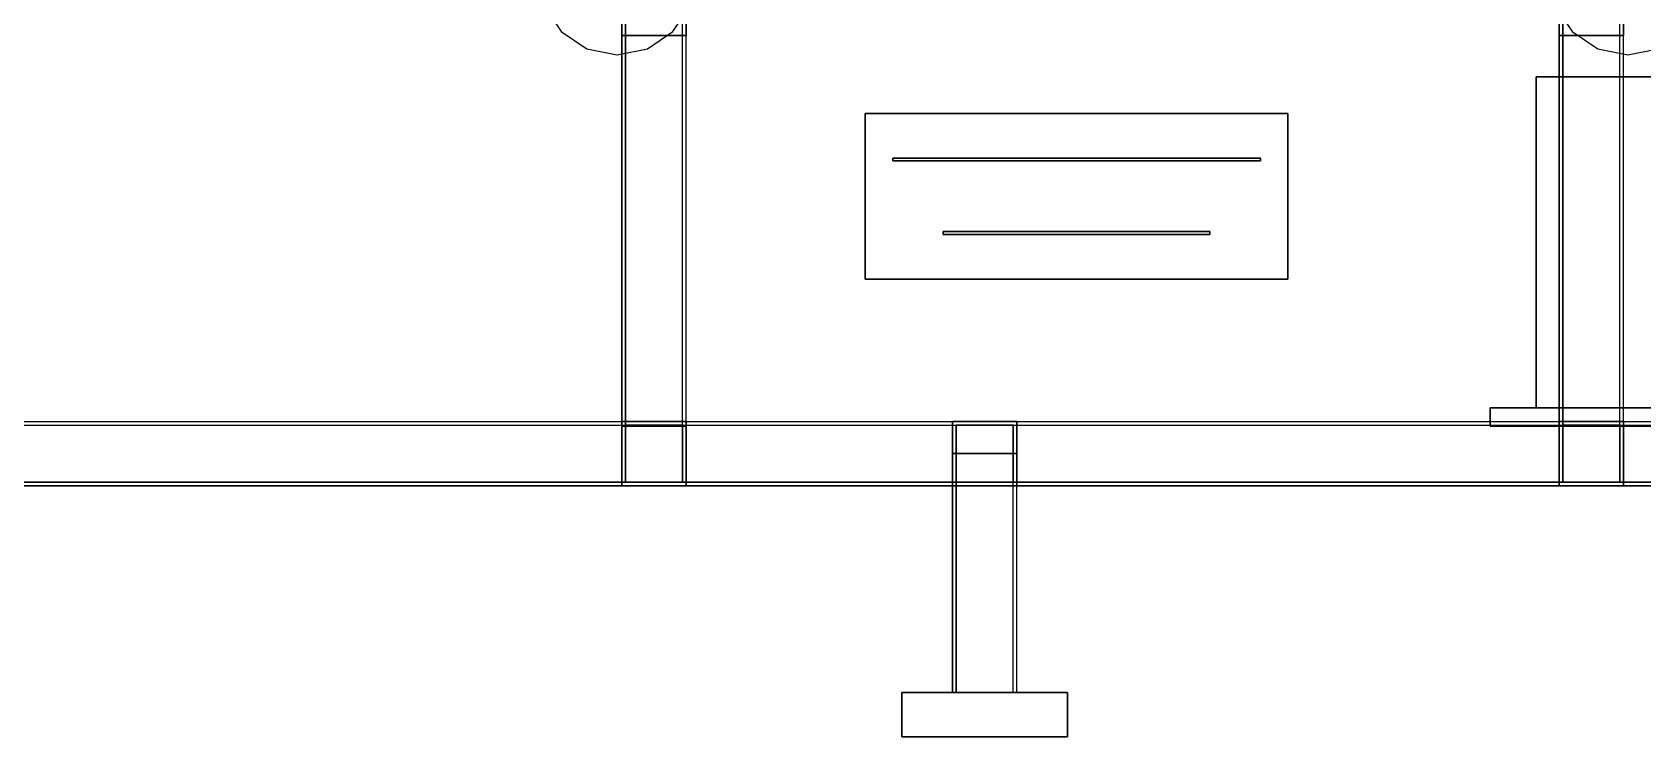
# Model space of a CAD drawing. Header units: millimetres. Extents: x -780 to 1354, y 6 to 1155.
# Drawn here: x -318 to 558, y 6 to 389 of the extents above; entities that cross this region are included whole.
import ezdxf

# ---------------------------------------------------------------- set-up
doc = ezdxf.new("R2010")
doc.units = ezdxf.units.MM
for name, color, linetype in [('B01', 7, 'Continuous'), ('B02', 7, 'Continuous'), ('B11', 7, 'Continuous'), ('B210', 7, 'Continuous'), ('B211', 7, 'Continuous'), ('B310', 7, 'Continuous'), ('B311', 7, 'Continuous'), ('B400', 7, 'Continuous'), ('B401', 7, 'Continuous'), ('B410', 7, 'Continuous'), ('B411', 7, 'Continuous'), ('B50', 7, 'Continuous'), ('B51', 7, 'Continuous'), ('B61', 7, 'Continuous'), ('B62', 7, 'Continuous'), ('E09', 7, 'Continuous'), ('E10', 7, 'Continuous'), ('E12', 7, 'Continuous'), ('E13', 7, 'Continuous'), ('E14', 7, 'Continuous'), ('H000', 7, 'Continuous'), ('H001', 7, 'Continuous'), ('H010', 7, 'Continuous'), ('H011', 7, 'Continuous')]:
    doc.layers.add(name, color=color, linetype=linetype)

msp = doc.modelspace()

# ---------------------------------------------------------------- linework, layer by layer
at = {"layer": 'B01'}
for points in [[(-780, 177.5), (1280, 177.5)], [(-780, 177.5), (1280, 177.5)], [(-780, 175.5), (1280, 175.5)], [(-780, 175.5), (1280, 175.5)], [(-780, 144.5), (1280, 144.5)], [(1280, 144.5), (-780, 144.5)], [(1280, 142.5), (-780, 142.5)], [(-780, 142.5), (1280, 142.5)]]:
    msp.add_lwpolyline(points, dxfattribs=at)
at = {"layer": 'B02'}
for points in [[(-780, 177.5), (1280, 177.5)], [(-780, 177.5), (1280, 177.5)], [(-780, 175.5), (1280, 175.5)], [(-780, 175.5), (1280, 175.5)], [(-780, 144.5), (1280, 144.5)], [(1280, 144.5), (-780, 144.5)], [(1280, 142.5), (-780, 142.5)], [(-780, 142.5), (1280, 142.5)]]:
    msp.add_lwpolyline(points, dxfattribs=at)
at = {"layer": 'B11'}
for points in [[(182.5, 177.5), (182.5, 177.5)], [(182.5, 142.5), (182.5, 177.5)], [(182.5, 177.5), (182.5, 142.5)], [(182.5, 177.5), (217.5, 177.5)], [(217.5, 177.5), (182.5, 177.5)], [(184.5, 175.5), (184.5, 175.5)], [(215.5, 175.5), (184.5, 175.5)], [(184.5, 175.5), (215.5, 175.5)], [(184.5, 175.5), (184.5, 144.5)], [(184.5, 144.5), (184.5, 175.5)], [(215.5, 175.5), (215.5, 175.5)], [(215.5, 144.5), (215.5, 175.5)], [(215.5, 175.5), (215.5, 144.5)], [(217.5, 177.5), (217.5, 177.5)], [(217.5, 177.5), (217.5, 142.5)], [(217.5, 142.5), (217.5, 177.5)], [(182.5, 142.5), (182.5, 142.5)], [(217.5, 142.5), (182.5, 142.5)], [(182.5, 142.5), (217.5, 142.5)], [(184.5, 144.5), (184.5, 144.5)], [(184.5, 144.5), (215.5, 144.5)], [(215.5, 144.5), (184.5, 144.5)], [(215.5, 144.5), (215.5, 144.5)], [(217.5, 142.5), (217.5, 142.5)]]:
    msp.add_lwpolyline(points, dxfattribs=at)
at = {"layer": 'B210'}
for points in [[(182.5, 160), (182.5, 30)], [(217.5, 160), (182.5, 160)], [(182.5, 30), (182.5, 160)], [(182.5, 160), (217.5, 160)], [(182.5, 160), (182.5, 160)], [(184.5, 30), (184.5, 160)], [(184.5, 160), (184.5, 30)], [(184.5, 160), (184.5, 160)], [(215.5, 160), (184.5, 160)], [(184.5, 160), (215.5, 160)], [(215.5, 30), (215.5, 160)], [(215.5, 30), (215.5, 160)], [(215.5, 160), (215.5, 160)], [(217.5, 30), (217.5, 160)], [(217.5, 30), (217.5, 160)], [(217.5, 160), (217.5, 160)], [(182.5, 30), (217.5, 30)], [(217.5, 30), (182.5, 30)], [(182.5, 30), (182.5, 30)], [(184.5, 30), (184.5, 30)], [(184.5, 30), (215.5, 30)], [(215.5, 30), (184.5, 30)], [(215.5, 30), (215.5, 30)], [(217.5, 30), (217.5, 30)]]:
    msp.add_lwpolyline(points, dxfattribs=at)
at = {"layer": 'B211'}
for points in [[(182.5, 160), (182.5, 30)], [(217.5, 160), (182.5, 160)], [(182.5, 30), (182.5, 160)], [(182.5, 160), (217.5, 160)], [(182.5, 160), (182.5, 160)], [(184.5, 30), (184.5, 160)], [(184.5, 160), (184.5, 30)], [(184.5, 160), (184.5, 160)], [(215.5, 160), (184.5, 160)], [(184.5, 160), (215.5, 160)], [(215.5, 30), (215.5, 160)], [(215.5, 30), (215.5, 160)], [(215.5, 160), (215.5, 160)], [(217.5, 30), (217.5, 160)], [(217.5, 30), (217.5, 160)], [(217.5, 160), (217.5, 160)], [(182.5, 30), (217.5, 30)], [(217.5, 30), (182.5, 30)], [(182.5, 30), (182.5, 30)], [(184.5, 30), (184.5, 30)], [(184.5, 30), (215.5, 30)], [(215.5, 30), (184.5, 30)], [(215.5, 30), (215.5, 30)], [(217.5, 30), (217.5, 30)]]:
    msp.add_lwpolyline(points, dxfattribs=at)
at = {"layer": 'B310'}
for points in [[(155, 6), (155, 30)], [(155, 30), (155, 30)], [(155, 30), (155, 6)], [(245, 30), (155, 30)], [(155, 30), (245, 30)], [(245, 30), (245, 6)], [(245, 30), (245, 30)], [(245, 6), (245, 30)], [(155, 6), (155, 6)], [(155, 6), (245, 6)], [(245, 6), (155, 6)], [(245, 6), (245, 6)]]:
    msp.add_lwpolyline(points, dxfattribs=at)
at = {"layer": 'B311'}
for points in [[(155, 6), (155, 30)], [(155, 30), (155, 30)], [(155, 30), (155, 6)], [(245, 30), (155, 30)], [(155, 30), (245, 30)], [(245, 30), (245, 6)], [(245, 30), (245, 30)], [(245, 6), (245, 30)], [(155, 6), (155, 6)], [(155, 6), (245, 6)], [(245, 6), (155, 6)], [(245, 6), (245, 6)]]:
    msp.add_lwpolyline(points, dxfattribs=at)
at = {"layer": 'B400'}
for points in [[(2.5, 405), (2.5, 175)], [(2.5, 175), (2.5, 405)], [(4.5, 175), (4.5, 405)], [(4.5, 405), (4.5, 175)], [(35.5, 175), (35.5, 405)], [(35.5, 175), (35.5, 405)], [(37.5, 175), (37.5, 405)], [(37.5, 175), (37.5, 405)], [(2.5, 175), (37.5, 175)], [(37.5, 175), (2.5, 175)], [(2.5, 175), (2.5, 175)], [(4.5, 175), (4.5, 175)], [(4.5, 175), (35.5, 175)], [(35.5, 175), (4.5, 175)], [(35.5, 175), (35.5, 175)], [(37.5, 175), (37.5, 175)]]:
    msp.add_lwpolyline(points, dxfattribs=at)
at = {"layer": 'B401'}
for points in [[(2.5, 405), (2.5, 175)], [(2.5, 175), (2.5, 405)], [(4.5, 175), (4.5, 405)], [(4.5, 405), (4.5, 175)], [(35.5, 175), (35.5, 405)], [(35.5, 175), (35.5, 405)], [(37.5, 175), (37.5, 405)], [(37.5, 175), (37.5, 405)], [(2.5, 175), (37.5, 175)], [(37.5, 175), (2.5, 175)], [(2.5, 175), (2.5, 175)], [(4.5, 175), (4.5, 175)], [(4.5, 175), (35.5, 175)], [(35.5, 175), (4.5, 175)], [(35.5, 175), (35.5, 175)], [(37.5, 175), (37.5, 175)]]:
    msp.add_lwpolyline(points, dxfattribs=at)
at = {"layer": 'B410'}
for points in [[(512.5, 405), (512.5, 175)], [(512.5, 175), (512.5, 405)], [(514.5, 175), (514.5, 405)], [(514.5, 405), (514.5, 175)], [(545.5, 175), (545.5, 405)], [(545.5, 175), (545.5, 405)], [(547.5, 175), (547.5, 405)], [(547.5, 175), (547.5, 405)], [(512.5, 175), (547.5, 175)], [(547.5, 175), (512.5, 175)], [(512.5, 175), (512.5, 175)], [(514.5, 175), (514.5, 175)], [(514.5, 175), (545.5, 175)], [(545.5, 175), (514.5, 175)], [(545.5, 175), (545.5, 175)], [(547.5, 175), (547.5, 175)]]:
    msp.add_lwpolyline(points, dxfattribs=at)
at = {"layer": 'B411'}
for points in [[(512.5, 405), (512.5, 175)], [(512.5, 175), (512.5, 405)], [(514.5, 175), (514.5, 405)], [(514.5, 405), (514.5, 175)], [(545.5, 175), (545.5, 405)], [(545.5, 175), (545.5, 405)], [(547.5, 175), (547.5, 405)], [(547.5, 175), (547.5, 405)], [(512.5, 175), (547.5, 175)], [(547.5, 175), (512.5, 175)], [(512.5, 175), (512.5, 175)], [(514.5, 175), (514.5, 175)], [(514.5, 175), (545.5, 175)], [(545.5, 175), (514.5, 175)], [(545.5, 175), (545.5, 175)], [(547.5, 175), (547.5, 175)]]:
    msp.add_lwpolyline(points, dxfattribs=at)
at = {"layer": 'B50'}
for points in [[(2.5, 387.5), (2.5, 422.5)], [(2.5, 422.5), (2.5, 387.5)], [(37.5, 422.5), (37.5, 387.5)], [(37.5, 387.5), (37.5, 422.5)], [(2.5, 387.5), (2.5, 387.5)], [(37.5, 387.5), (2.5, 387.5)], [(2.5, 387.5), (37.5, 387.5)], [(37.5, 387.5), (37.5, 387.5)]]:
    msp.add_lwpolyline(points, dxfattribs=at)
at = {"layer": 'B51'}
for points in [[(512.5, 387.5), (512.5, 422.5)], [(512.5, 422.5), (512.5, 387.5)], [(547.5, 422.5), (547.5, 387.5)], [(547.5, 387.5), (547.5, 422.5)], [(512.5, 387.5), (512.5, 387.5)], [(547.5, 387.5), (512.5, 387.5)], [(512.5, 387.5), (547.5, 387.5)], [(547.5, 387.5), (547.5, 387.5)]]:
    msp.add_lwpolyline(points, dxfattribs=at)
at = {"layer": 'B61'}
for points in [[(2.5, 177.5), (2.5, 177.5)], [(2.5, 142.5), (2.5, 177.5)], [(2.5, 177.5), (2.5, 142.5)], [(2.5, 177.5), (37.5, 177.5)], [(37.5, 177.5), (2.5, 177.5)], [(4.5, 175.5), (4.5, 175.5)], [(35.5, 175.5), (4.5, 175.5)], [(4.5, 175.5), (35.5, 175.5)], [(4.5, 175.5), (4.5, 144.5)], [(4.5, 144.5), (4.5, 175.5)], [(35.5, 175.5), (35.5, 175.5)], [(35.5, 144.5), (35.5, 175.5)], [(35.5, 175.5), (35.5, 144.5)], [(37.5, 177.5), (37.5, 177.5)], [(37.5, 177.5), (37.5, 142.5)], [(37.5, 142.5), (37.5, 177.5)], [(2.5, 142.5), (2.5, 142.5)], [(37.5, 142.5), (2.5, 142.5)], [(2.5, 142.5), (37.5, 142.5)], [(4.5, 144.5), (4.5, 144.5)], [(4.5, 144.5), (35.5, 144.5)], [(35.5, 144.5), (4.5, 144.5)], [(35.5, 144.5), (35.5, 144.5)], [(37.5, 142.5), (37.5, 142.5)]]:
    msp.add_lwpolyline(points, dxfattribs=at)
at = {"layer": 'B62'}
for points in [[(512.5, 177.5), (512.5, 177.5)], [(512.5, 142.5), (512.5, 177.5)], [(512.5, 177.5), (512.5, 142.5)], [(512.5, 177.5), (547.5, 177.5)], [(547.5, 177.5), (512.5, 177.5)], [(514.5, 175.5), (514.5, 175.5)], [(545.5, 175.5), (514.5, 175.5)], [(514.5, 175.5), (545.5, 175.5)], [(514.5, 175.5), (514.5, 144.5)], [(514.5, 144.5), (514.5, 175.5)], [(545.5, 175.5), (545.5, 175.5)], [(545.5, 144.5), (545.5, 175.5)], [(545.5, 175.5), (545.5, 144.5)], [(547.5, 177.5), (547.5, 177.5)], [(547.5, 177.5), (547.5, 142.5)], [(547.5, 142.5), (547.5, 177.5)], [(512.5, 142.5), (512.5, 142.5)], [(547.5, 142.5), (512.5, 142.5)], [(512.5, 142.5), (547.5, 142.5)], [(514.5, 144.5), (514.5, 144.5)], [(514.5, 144.5), (545.5, 144.5)], [(545.5, 144.5), (514.5, 144.5)], [(545.5, 144.5), (545.5, 144.5)], [(547.5, 142.5), (547.5, 142.5)]]:
    msp.add_lwpolyline(points, dxfattribs=at)
at = {"layer": 'E09'}
for points in [[(475, 175), (475, 185)], [(475, 185), (475, 185)], [(475, 185), (475, 175)], [(825, 185), (475, 185)], [(475, 185), (825, 185)], [(475, 175), (475, 175)], [(475, 175), (825, 175)], [(825, 175), (475, 175)]]:
    msp.add_lwpolyline(points, dxfattribs=at)
at = {"layer": 'E10'}
for points in [[(500, 185), (500, 365)], [(500, 365), (500, 365)], [(500, 365), (500, 185)], [(800, 365), (500, 365)], [(500, 365), (800, 365)], [(500, 185), (500, 185)], [(500, 185), (800, 185)], [(800, 185), (500, 185)]]:
    msp.add_lwpolyline(points, dxfattribs=at)
at = {"layer": 'E12'}
for points in [[(135, 255), (135, 345)], [(135, 345), (135, 345)], [(135, 345), (135, 255)], [(365, 345), (135, 345)], [(135, 345), (365, 345)], [(365, 345), (365, 255)], [(365, 345), (365, 345)], [(365, 255), (365, 345)], [(135, 255), (135, 255)], [(135, 255), (365, 255)], [(365, 255), (135, 255)], [(365, 255), (365, 255)]]:
    msp.add_lwpolyline(points, dxfattribs=at)
at = {"layer": 'E13'}
for points in [[(150, 319.2), (150, 320.8)], [(150, 320.8), (150, 320.8)], [(150, 320.8), (150, 319.2)], [(350, 320.8), (150, 320.8)], [(150, 320.8), (350, 320.8)], [(150, 319.2), (150, 319.2)], [(150, 319.2), (350, 319.2)], [(350, 319.2), (150, 319.2)], [(350, 320.8), (350, 319.2)], [(350, 320.8), (350, 320.8)], [(350, 319.2), (350, 320.8)], [(350, 319.2), (350, 319.2)]]:
    msp.add_lwpolyline(points, dxfattribs=at)
at = {"layer": 'E14'}
for points in [[(177.5, 279.2), (177.5, 280.8)], [(177.5, 280.8), (177.5, 280.8)], [(177.5, 280.8), (177.5, 279.2)], [(322.5, 280.8), (177.5, 280.8)], [(177.5, 280.8), (322.5, 280.8)], [(322.5, 280.8), (322.5, 279.2)], [(322.5, 280.8), (322.5, 280.8)], [(322.5, 279.2), (322.5, 280.8)], [(177.5, 279.2), (177.5, 279.2)], [(177.5, 279.2), (322.5, 279.2)], [(322.5, 279.2), (177.5, 279.2)], [(322.5, 279.2), (322.5, 279.2)]]:
    msp.add_lwpolyline(points, dxfattribs=at)
at = {"layer": 'H000'}
msp.add_lwpolyline([(43, 420), (39.73, 436.46), (30.41, 450.41), (16.46, 459.73), (0, 463), (-16.46, 459.73), (-30.41, 450.41), (-39.73, 436.46), (-43, 420), (-39.73, 403.54), (-30.41, 389.59), (-16.46, 380.27), (0, 377), (16.46, 380.27), (30.41, 389.59), (39.73, 403.54)], dxfattribs=at)
msp.add_lwpolyline([(43, 420), (39.73, 436.46), (30.41, 450.41), (16.46, 459.73), (0, 463), (-16.46, 459.73), (-30.41, 450.41), (-39.73, 436.46), (-43, 420), (-39.73, 403.54), (-30.41, 389.59), (-16.46, 380.27), (0, 377), (16.46, 380.27), (30.41, 389.59), (39.73, 403.54)], dxfattribs=at)
at = {"layer": 'H001'}
msp.add_lwpolyline([(43, 420), (39.73, 436.46), (30.41, 450.41), (16.46, 459.73), (0, 463), (-16.46, 459.73), (-30.41, 450.41), (-39.73, 436.46), (-43, 420), (-39.73, 403.54), (-30.41, 389.59), (-16.46, 380.27), (0, 377), (16.46, 380.27), (30.41, 389.59), (39.73, 403.54)], dxfattribs=at)
msp.add_lwpolyline([(43, 420), (39.73, 436.46), (30.41, 450.41), (16.46, 459.73), (0, 463), (-16.46, 459.73), (-30.41, 450.41), (-39.73, 436.46), (-43, 420), (-39.73, 403.54), (-30.41, 389.59), (-16.46, 380.27), (0, 377), (16.46, 380.27), (30.41, 389.59), (39.73, 403.54)], dxfattribs=at)
at = {"layer": 'H010'}
msp.add_lwpolyline([(593, 420), (589.73, 436.46), (580.41, 450.41), (566.46, 459.73), (550, 463), (533.54, 459.73), (519.59, 450.41), (510.27, 436.46), (507, 420), (510.27, 403.54), (519.59, 389.59), (533.54, 380.27), (550, 377), (566.46, 380.27), (580.41, 389.59), (589.73, 403.54)], dxfattribs=at)
msp.add_lwpolyline([(593, 420), (589.73, 436.46), (580.41, 450.41), (566.46, 459.73), (550, 463), (533.54, 459.73), (519.59, 450.41), (510.27, 436.46), (507, 420), (510.27, 403.54), (519.59, 389.59), (533.54, 380.27), (550, 377), (566.46, 380.27), (580.41, 389.59), (589.73, 403.54)], dxfattribs=at)
at = {"layer": 'H011'}
msp.add_lwpolyline([(593, 420), (589.73, 436.46), (580.41, 450.41), (566.46, 459.73), (550, 463), (533.54, 459.73), (519.59, 450.41), (510.27, 436.46), (507, 420), (510.27, 403.54), (519.59, 389.59), (533.54, 380.27), (550, 377), (566.46, 380.27), (580.41, 389.59), (589.73, 403.54)], dxfattribs=at)
msp.add_lwpolyline([(593, 420), (589.73, 436.46), (580.41, 450.41), (566.46, 459.73), (550, 463), (533.54, 459.73), (519.59, 450.41), (510.27, 436.46), (507, 420), (510.27, 403.54), (519.59, 389.59), (533.54, 380.27), (550, 377), (566.46, 380.27), (580.41, 389.59), (589.73, 403.54)], dxfattribs=at)

doc.saveas('drawing.dxf')
